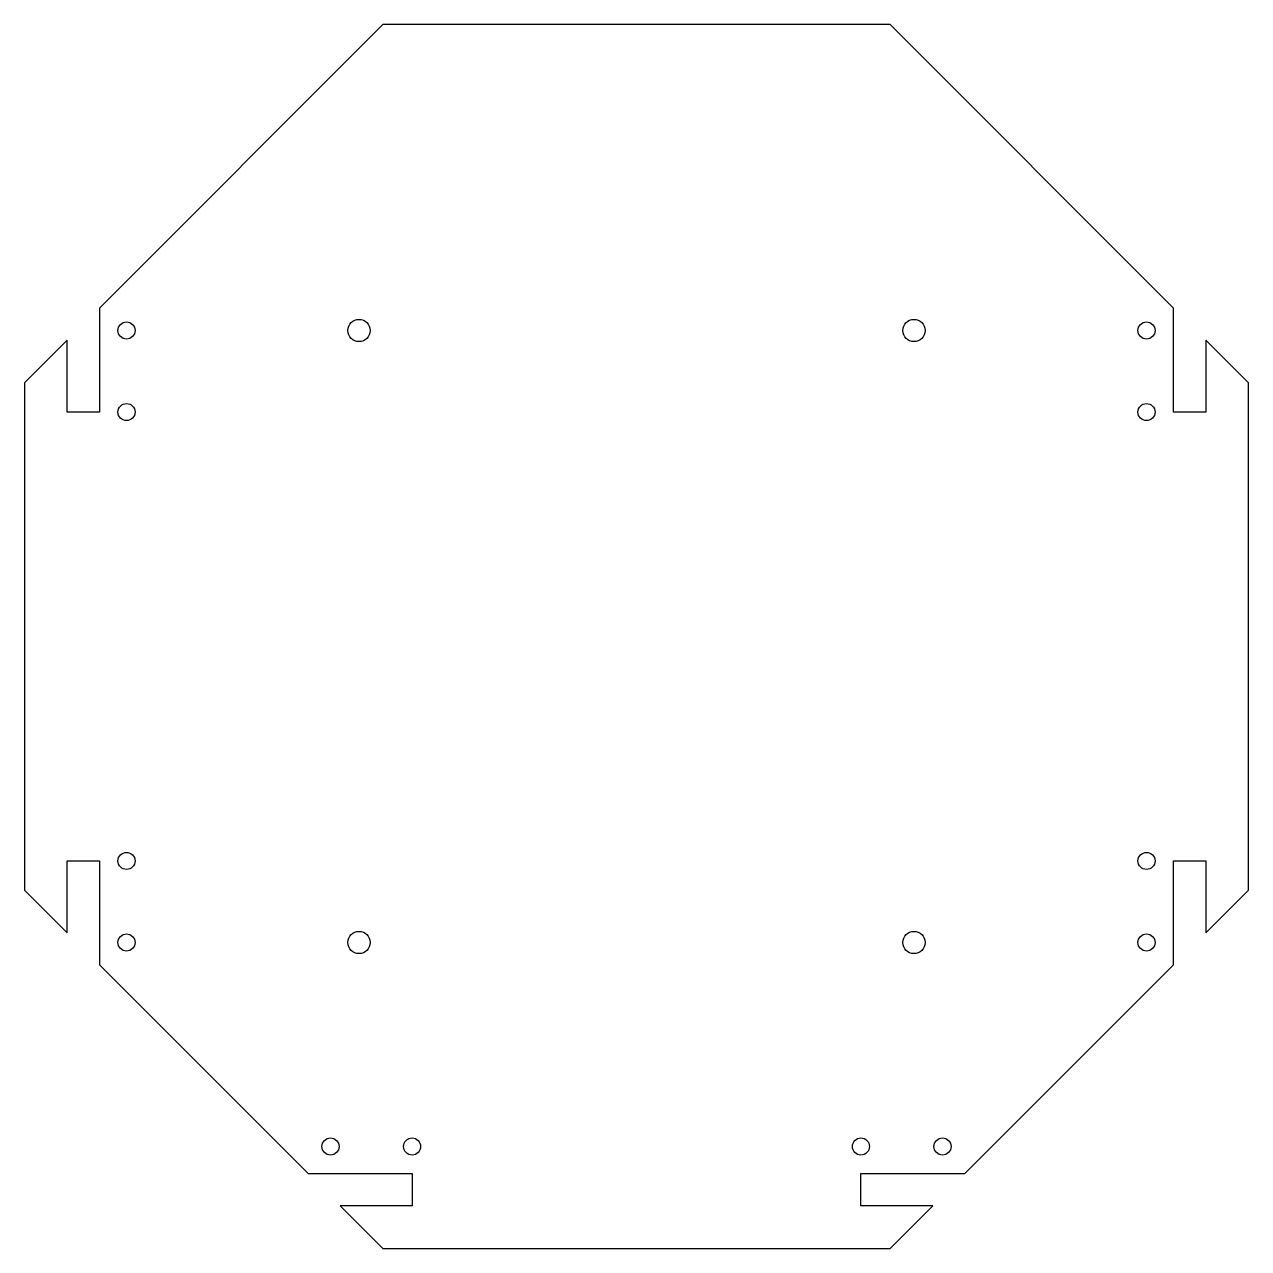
# Model space of a CAD drawing. Header units: inches. Extents: x 1.87 to 10.87, y 1.08 to 10.08.
import ezdxf

# ---------------------------------------------------------------- set-up
doc = ezdxf.new("R2010")
doc.units = ezdxf.units.IN
doc.header["$MEASUREMENT"] = 0

msp = doc.modelspace()

# ---------------------------------------------------------------- linework, layer by layer
at = {"color": 7, "linetype": 'Continuous', "lineweight": 25}
for p, q in [((4.506, 10.084), (2.4211, 7.9992)), ((8.2339, 10.084), (4.506, 10.084)), ((10.3187, 7.9992), (8.2339, 10.084)), ((2.4211, 7.9992), (2.4211, 7.234)), ((10.3187, 7.234), (10.3187, 7.9992)), ((2.1849, 7.763), (1.8699, 7.448)), ((2.1849, 7.234), (2.1849, 7.763)), ((10.8699, 7.448), (10.555, 7.763)), ((10.555, 7.763), (10.555, 7.234)), ((1.8699, 7.448), (1.8699, 3.7201)), ((10.8699, 3.7201), (10.8699, 7.448)), ((2.4211, 7.234), (2.1849, 7.234)), ((10.555, 7.234), (10.3187, 7.234)), ((2.1849, 3.4051), (2.1849, 3.934)), ((2.1849, 3.934), (2.4211, 3.934)), ((2.4211, 3.934), (2.4211, 3.1689)), ((10.3187, 3.1689), (10.3187, 3.934)), ((10.3187, 3.934), (10.555, 3.934)), ((10.555, 3.934), (10.555, 3.4051)), ((1.8699, 3.7201), (2.1849, 3.4051)), ((10.555, 3.4051), (10.8699, 3.7201)), ((2.4211, 3.1689), (3.9548, 1.6352)), ((8.7851, 1.6352), (10.3187, 3.1689)), ((3.9548, 1.6352), (4.7199, 1.6352)), ((4.7199, 1.6352), (4.7199, 1.399)), ((8.0199, 1.399), (8.0199, 1.6352)), ((8.0199, 1.6352), (8.7851, 1.6352)), ((4.7199, 1.399), (4.191, 1.399)), ((4.191, 1.399), (4.506, 1.084)), ((8.5488, 1.399), (8.0199, 1.399)), ((8.2339, 1.084), (8.5488, 1.399)), ((4.506, 1.084), (8.2339, 1.084))]:
    msp.add_line(p, q, dxfattribs=at)
for centre, radius in [((2.6199, 7.834), 0.063), ((4.3299, 7.834), 0.082), ((8.4099, 7.834), 0.082), ((10.1199, 7.834), 0.063), ((2.6199, 7.234), 0.063), ((10.1199, 7.234), 0.063), ((2.6199, 3.934), 0.063), ((10.1199, 3.934), 0.063), ((2.6199, 3.334), 0.063), ((4.3299, 3.334), 0.082), ((8.4099, 3.334), 0.082), ((10.1199, 3.334), 0.063), ((4.1199, 1.834), 0.063), ((4.7199, 1.834), 0.063), ((8.0199, 1.834), 0.063), ((8.6199, 1.834), 0.063)]:
    msp.add_circle(centre, radius, dxfattribs=at)

doc.saveas('drawing.dxf')
